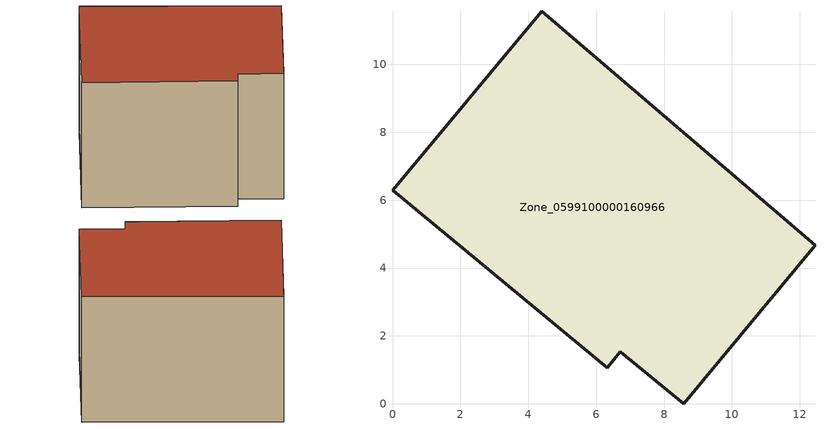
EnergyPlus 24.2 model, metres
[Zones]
Zone_0599100000160966
 floor ground (C_G): 6.71,1.53 6.33,1.07 0,6.3 4.39,11.57 12.45,4.67 8.59,0 z0
 wall outside (C_F): 4.39,11.57 0,6.3 6.33,1.07 6.71,1.53 8.59,0 12.45,4.67 4.39,11.57 z0:8.12
 roof outside (C_R): 8.59,0 12.45,4.67 4.39,11.57 0,6.3 6.33,1.07 6.71,1.53 z8.12
[BUILDING]
Pand.0599100000160966: North Axis=0; Terrain=City; Loads Convergence Tolerance Value=0.04; Temperature Convergence Tolerance Value=0.4; Solar Distribution=FullExterior; Maximum Number of Warmup Days=25; Minimum Number of Warmup Days=1
[Site:Location]
Rotterdam.The.Hague.AP_ZH_NLD Design_Conditions: Latitude=51.96; Longitude=4.45; Time Zone=1; Elevation=-4.5
[SITE:GROUNDTEMPERATURE:BUILDINGSURFACE]
18, 18, 18, 18, 18, 18, 18, 18, 18, 18, 18, 18
[MATERIAL] Thermal Absorptance=0.9; Solar Absorptance=0.7; Visible Absorptance=0.7
Name | Roughness | Thickness | Conductivity | Density | Specific Heat
G.TI.1946-1964 | MediumSmooth | 0.15 | 1 | 540 | 1210
F.TI.1946-1964 | Rough | 0.3 | 0.857143 | 1920 | 840
R.TI.1946-1964 | MediumRough | 0.2 | 0.277778 | 1500 | 1000
[CONSTRUCTION]
C_G: G.TI.1946-1964
C_F: F.TI.1946-1964
C_R: R.TI.1946-1964
[ZONE]
Zone_0599100000160966: Type=1; Multiplier=1; Ceiling Height=Autocalculate; Volume=Autocalculate; Floor Area=autocalculate; Part of Total Floor Area=Yes
[ZONEINFILTRATION:DESIGNFLOWRATE]
Infil_Zone_0599100000160966: Zone or ZoneList or Space or SpaceList=Zone_0599100000160966; Schedule=AlwaysOn; Design Flow Rate Calculation Method=Flow/Area; Flow Rate per Floor Area=0.003; Constant Term Coefficient=1; Temperature Term Coefficient=0; Velocity Term Coefficient=0; Velocity Squared Term Coefficient=0
[HVACTEMPLATE:ZONE:IDEALLOADSAIRSYSTEM]
Zone_0599100000160966: Maximum Heating Supply Air Temperature=50; Minimum Cooling Supply Air Temperature=13; Maximum Heating Supply Air Humidity Ratio=0.0156; Minimum Cooling Supply Air Humidity Ratio=0.0077; Heating Limit=NoLimit; Cooling Limit=NoLimit; Dehumidification Control Type=ConstantSensibleHeatRatio; Cooling Sensible Heat Ratio=0.7; Dehumidification Setpoint=60; Humidification Control Type=None; Humidification Setpoint=30; Outdoor Air Method=None; Outdoor Air Flow Rate per Person=0.00944; Outdoor Air Flow Rate per Zone Floor Area=0; Outdoor Air Flow Rate per Zone=0; Demand Controlled Ventilation Type=None; Outdoor Air Economizer Type=NoEconomizer; Heat Recovery Type=None; Sensible Heat Recovery Effectiveness=0.7; Latent Heat Recovery Effectiveness=0.65
[ZONECONTROL:THERMOSTAT]
ThermostatControl_Zone_0599100000160966: Zone or ZoneList=Zone_0599100000160966; Control Type Schedule=DualSetpointControlType; Control 1=Thermostat_Zone_0599100000160966; Temperature Difference Between Cutout And Setpoint=0
[THERMOSTATSETPOINT:DUALSETPOINT]
Thermostat_Zone_0599100000160966: Heating Setpoint Temperature Schedule=HeatingSetpoint_Zone_0599100000160966; Cooling Setpoint Temperature Schedule=CoolingSetpoint_Zone_0599100000160966
[SCHEDULE:COMPACT]
HeatingSetpoint_Zone_0599100000160966: Through: 12/31, For: AllDays, Until: 24:00, 21
CoolingSetpoint_Zone_0599100000160966: Through: 12/31, For: AllDays, Until: 24:00, 24
DualSetpointControlType: Through: 12/31, For: AllDays, Until: 24:00, 4
AlwaysOn: Through: 12/31, For: AllDays, Until: 24:00, 1
